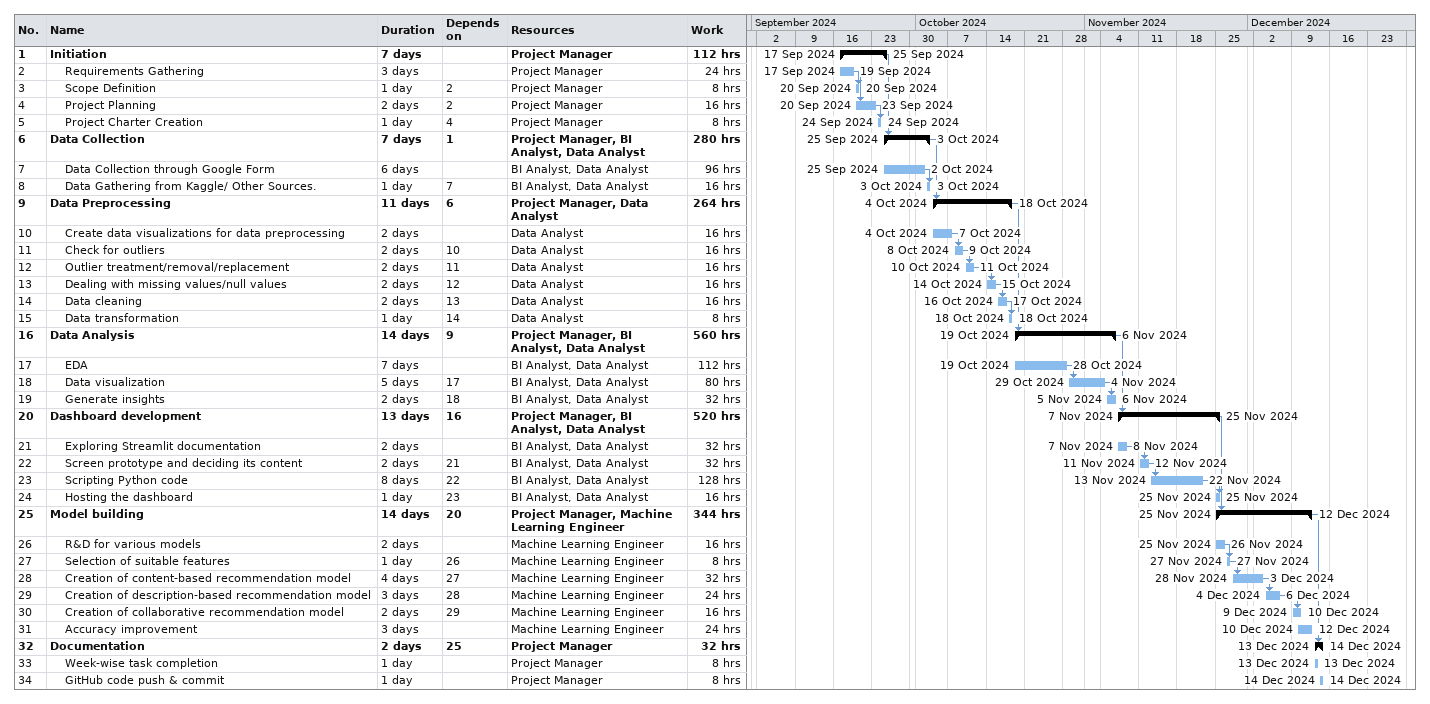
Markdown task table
| ID | Level | Task | Duration | Start | Finish | Predecessors | Resources | Work (h) |
|---|---|---|---|---|---|---|---|---|
| 1 | 1 | **Initiation** | 7d | 2024-09-17 | 2024-09-25 |  | Project Manager | 112 |
| 2 | 2 | Requirements Gathering | 3d | 2024-09-17 | 2024-09-19 |  | Project Manager | 24 |
| 3 | 2 | Scope Definition | 1d | 2024-09-20 | 2024-09-20 | 2 | Project Manager | 8 |
| 4 | 2 | Project Planning | 2d | 2024-09-20 | 2024-09-23 | 2 | Project Manager | 16 |
| 5 | 2 | Project Charter Creation | 1d | 2024-09-24 | 2024-09-24 | 4 | Project Manager | 8 |
| 6 | 1 | **Data Collection** | 7d | 2024-09-25 | 2024-10-03 | 1 | Project Manager, BI Analyst, Data Analyst | 280 |
| 7 | 2 | Data Collection through Google Form | 6d | 2024-09-25 | 2024-10-02 |  | BI Analyst, Data Analyst | 96 |
| 8 | 2 | Data Gathering from Kaggle/ Other Sources. | 1d | 2024-10-03 | 2024-10-03 | 7 | BI Analyst, Data Analyst | 16 |
| 9 | 1 | **Data Preprocessing** | 11d | 2024-10-04 | 2024-10-18 | 6 | Project Manager, Data Analyst | 264 |
| 10 | 2 | Create data visualizations for data preprocessing | 2d | 2024-10-04 | 2024-10-07 |  | Data Analyst | 16 |
| 11 | 2 | Check for outliers | 2d | 2024-10-08 | 2024-10-09 | 10 | Data Analyst | 16 |
| 12 | 2 | Outlier treatment/removal/replacement | 2d | 2024-10-10 | 2024-10-11 | 11 | Data Analyst | 16 |
| 13 | 2 | Dealing with missing values/null values | 2d | 2024-10-14 | 2024-10-15 | 12 | Data Analyst | 16 |
| 14 | 2 | Data cleaning | 2d | 2024-10-16 | 2024-10-17 | 13 | Data Analyst | 16 |
| 15 | 2 | Data transformation | 1d | 2024-10-18 | 2024-10-18 | 14 | Data Analyst | 8 |
| 16 | 1 | **Data Analysis** | 14d | 2024-10-19 | 2024-11-06 | 9 | Project Manager, BI Analyst, Data Analyst | 560 |
| 17 | 2 | EDA | 7d | 2024-10-19 | 2024-10-28 |  | BI Analyst, Data Analyst | 112 |
| 18 | 2 | Data visualization | 5d | 2024-10-29 | 2024-11-04 | 17 | BI Analyst, Data Analyst | 80 |
| 19 | 2 | Generate insights | 2d | 2024-11-05 | 2024-11-06 | 18 | BI Analyst, Data Analyst | 32 |
| 20 | 1 | **Dashboard development** | 13d | 2024-11-07 | 2024-11-25 | 16 | Project Manager, BI Analyst, Data Analyst | 520 |
| 21 | 2 | Exploring Streamlit documentation | 2d | 2024-11-07 | 2024-11-08 |  | BI Analyst, Data Analyst | 32 |
| 22 | 2 | Screen prototype and deciding its content | 2d | 2024-11-11 | 2024-11-12 | 21 | BI Analyst, Data Analyst | 32 |
| 23 | 2 | Scripting Python code | 8d | 2024-11-13 | 2024-11-22 | 22 | BI Analyst, Data Analyst | 128 |
| 24 | 2 | Hosting the dashboard | 1d | 2024-11-25 | 2024-11-25 | 23 | BI Analyst, Data Analyst | 16 |
| 25 | 1 | **Model building** | 14d | 2024-11-25 | 2024-12-12 | 20 | Project Manager, Machine Learning Engineer | 344 |
| 26 | 2 | R&D for various models | 2d | 2024-11-25 | 2024-11-26 |  | Machine Learning Engineer | 16 |
| 27 | 2 | Selection of suitable features | 1d | 2024-11-27 | 2024-11-27 | 26 | Machine Learning Engineer | 8 |
| 28 | 2 | Creation of content-based recommendation model | 4d | 2024-11-28 | 2024-12-03 | 27 | Machine Learning Engineer | 32 |
| 29 | 2 | Creation of description-based recommendation model | 3d | 2024-12-04 | 2024-12-06 | 28 | Machine Learning Engineer | 24 |
| 30 | 2 | Creation of collaborative recommendation model | 2d | 2024-12-09 | 2024-12-10 | 29 | Machine Learning Engineer | 16 |
| 31 | 2 | Accuracy improvement | 3d | 2024-12-10 | 2024-12-12 |  | Machine Learning Engineer | 24 |
| 32 | 1 | **Documentation** | 2d | 2024-12-13 | 2024-12-14 | 25 | Project Manager | 32 |
| 33 | 2 | Week-wise task completion | 1d | 2024-12-13 | 2024-12-13 |  | Project Manager | 8 |
| 34 | 2 | GitHub code push & commit | 1d | 2024-12-14 | 2024-12-14 |  | Project Manager | 8 |
